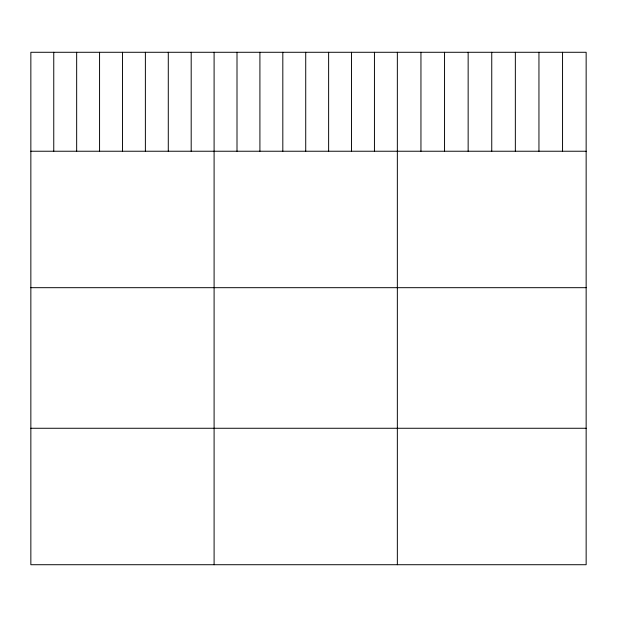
<?xml version="1.0" encoding="UTF-8"?>
<svg xmlns="http://www.w3.org/2000/svg" width="617" height="617" viewBox="0 0 617 617"><rect width="100%" height="100%" fill="white"/><g stroke="black" fill="none" stroke-linecap="round" stroke-linejoin="round"><path stroke-width="0.93" d="M586.15 151.234L586.15 564.717L30.85 564.717L30.85 52.283L586.15 52.283L586.15 151.234L30.85 151.234M30.85 287.684L586.15 287.684M30.85 428.267L586.15 428.267M562.55 52.283L562.55 151.234M538.949 52.283L538.949 151.234M515.349 52.283L515.349 151.234M491.749 52.283L491.749 151.234M468.149 52.283L468.149 151.234M444.548 52.283L444.548 151.234M420.948 52.283L420.948 151.234M397.348 52.283L397.348 564.717M374.442 52.283L374.442 151.234M351.536 52.283L351.536 151.234M328.63 52.283L328.63 151.234M305.724 52.283L305.724 151.234M282.817 52.283L282.817 151.234M259.911 52.283L259.911 151.234M237.005 52.283L237.005 151.234M214.099 52.283L214.099 564.717M191.193 52.283L191.193 151.234M168.287 52.283L168.287 151.234M145.381 52.283L145.381 151.234M122.475 52.283L122.475 151.234M99.568 52.283L99.568 151.234M76.662 52.283L76.662 151.234M53.756 52.283L53.756 151.234"/></g></svg>
